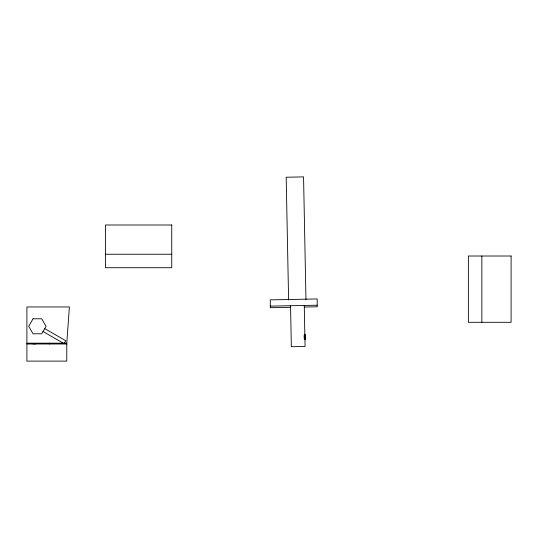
<?xml version="1.0" encoding="UTF-8"?>
<svg xmlns="http://www.w3.org/2000/svg" width="538" height="538" viewBox="0 0 538 538"><rect width="100%" height="100%" fill="white"/><g stroke="black" fill="none" stroke-linecap="round" stroke-linejoin="round"><path stroke-width="0.81" d="M66.773 343.177L69.382 306.956L26.9 306.956L26.9 361.112L66.773 361.112L66.773 343.177L26.9 343.177M304.367 334.777L304.891 334.105A2.865 0.74 88.9 0 1 305.624 336.822A2.865 0.74 88.9 0 1 305.073 339.787L304.353 338.819A2.865 0.74 88.9 0 1 304.367 334.777L304.461 339.175M270.271 306.129L317.185 305.207L317.185 298.953L270.271 299.874L270.305 307.709L290.406 307.312M304.649 307.037L317.212 306.788L317.185 305.207M105.461 254.239L171.75 254.239M26.9 343.99L66.773 343.99M30.713 343.547L35.286 343.99M44.715 328.59L65.703 340.709L64.022 343.621L43.033 331.502M305.967 299.545L303.553 176.888L286.182 177.231L288.603 299.888M304.259 305.328L305.073 346.452L291.347 346.721L290.54 305.597M481.86 256.014L481.86 322.302M49.57 343.177L49.57 343.99M33.047 318.785L28.716 326.29L33.047 333.789L41.708 333.789L46.046 326.29L41.708 318.785L33.047 318.785M171.75 224.998L105.461 224.998L105.461 267.722L171.75 267.722L171.75 224.998M511.1 256.014L468.376 256.014L468.376 322.302L511.1 322.302L511.1 256.014"/></g></svg>
